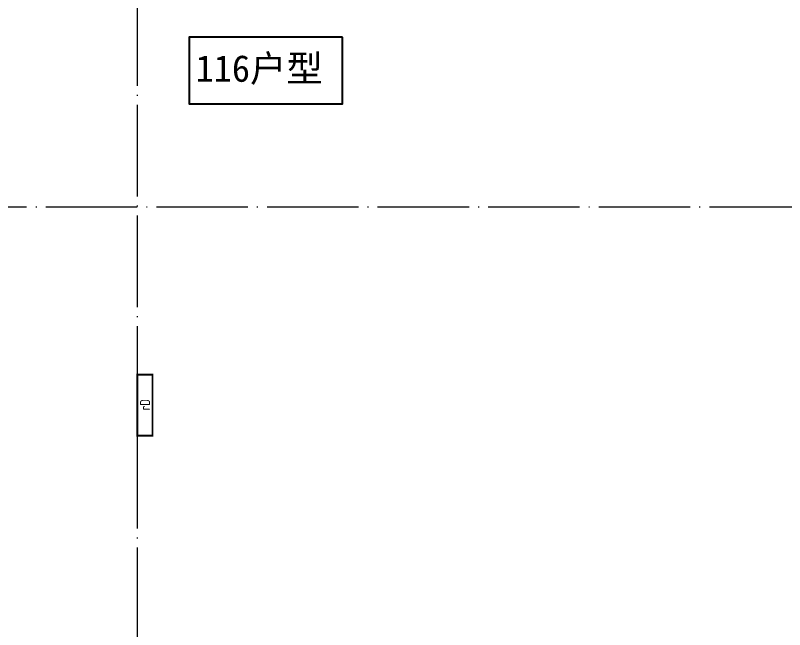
# Model space of a CAD drawing. Extents: x -518115 to 1124316, y -209821 to 1628073.
# Drawn here: x 842817 to 847867, y 520269 to 524297 of the extents above; entities that cross this region are included whole.
import ezdxf

# ---------------------------------------------------------------- set-up
doc = ezdxf.new("R2010")
doc.units = 0
doc.header["$LTSCALE"] = 1000
doc.header["$MEASUREMENT"] = 0
doc.linetypes.add('DOTE', pattern=[2.42, 2, -0.2, 0.02, -0.2])
doc.layers.add('DOTE', color=19, linetype='DOTE', lineweight=9)
doc.layers.add('EQUIP-消防', color=3, linetype='Continuous', lineweight=20)
doc.layers.add('PUB_TEXT', color=4, linetype='Continuous')
doc.styles.add('房间名称', font='TSSDENG', dxfattribs={"width": 0.8, "bigfont": 'HZTXT'})
doc.styles.add('黑体', font='')
doc.styles.get('黑体').set_extended_font_data('SimHei')

# ---------------------------------------------------------------- blocks, each defined once
blk = doc.blocks.new('FSFSFSFSEG')
at = {"layer": 'EQUIP-消防', "const_width": 12.8}
blk.add_lwpolyline([(136866.6, 335152.5), (136466.6, 335152.5), (136466.6, 335052.5), (136866.6, 335052.5)], close=True, dxfattribs=at)
at = {"layer": 'PUB_TEXT', "color": 7, "true_color": 0xffffff, "style": '房间名称', "width": 0.8}
blk.add_text('rD', height=64.8, dxfattribs=at).set_placement((136633.7, 335069))
blk = doc.blocks.new('GHFHFHTFHCSDCS')
at = {"rotation": 89.99999999297357}
blk.add_blockref('FSFSFSFSEG', (771469.1, 230657.2), dxfattribs=at)
blk = doc.blocks.new('GDGDGDSDA')
at = {"layer": 'DOTE', "linetype": 'DOTE', "ltscale": 0.3}
for p, q in [((435034.6, 370658.3), (435034.8, 359558.3)), ((471334.8, 366358.3), (417334.8, 366358.3))]:
    blk.add_line(p, q, dxfattribs=at)

msp = doc.modelspace()

# ---------------------------------------------------------------- linework, layer by layer
at = {"color": 1}
msp.add_lwpolyline([(844963.6, 524154.1), (843957.6, 524154.1), (843957.6, 523718.1), (844963.6, 523718.1)], close=True, dxfattribs=at)

# ---------------------------------------------------------------- block references
for name, p in [('GDGDGDSDA', (408581.8, 156682.1)), ('GHFHFHTFHCSDCS', (407300, 154416.7))]:
    msp.add_blockref(name, p)

# ---------------------------------------------------------------- texts
at = {"color": 1, "style": '黑体'}
msp.add_text('116户型', height=175, dxfattribs=at).set_placement((843999.9, 523861.9))

doc.saveas('drawing.dxf')
